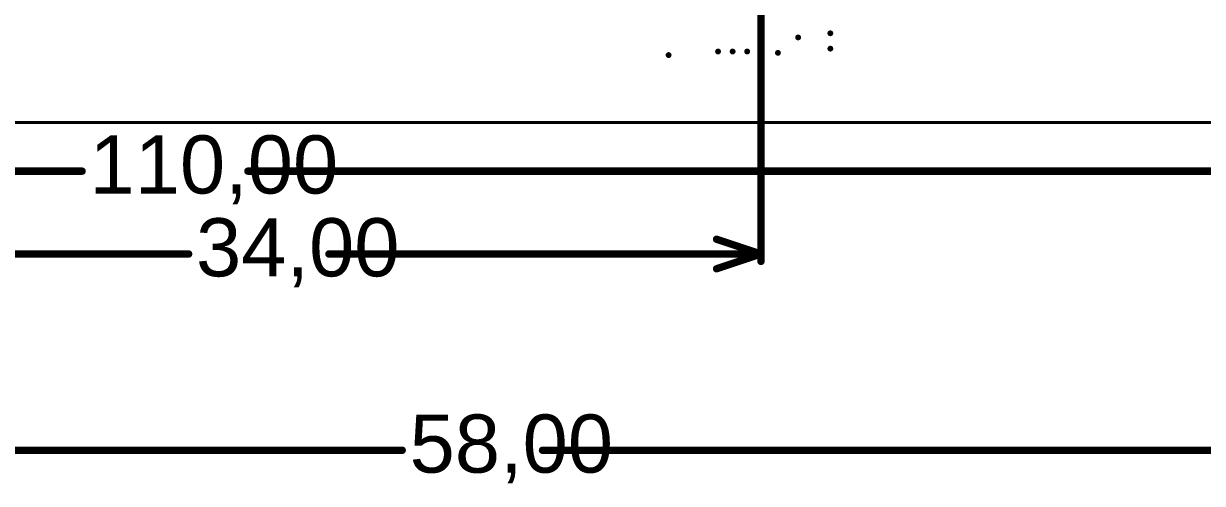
# Model space of a CAD drawing. Header units: inches. Extents: x -0.46 to 4.93, y -0.49 to 6.86.
# Drawn here: x 2.121 to 3.716, y -0.489 to 0.134 of the extents above; entities that cross this region are included whole.
import ezdxf

# ---------------------------------------------------------------- set-up
doc = ezdxf.new("R2010")
doc.units = ezdxf.units.IN
doc.header["$MEASUREMENT"] = 0
for name, color, linetype in [('Board', 6, 'Continuous'), ('Dimensions', 56, 'Continuous'), ('Via Holes', 16, 'Continuous')]:
    doc.layers.add(name, color=color, linetype=linetype)
doc.styles.add('Arial', font='', dxfattribs={"height": 0.2})
doc.styles.get('Arial').set_extended_font_data('Arial')

msp = doc.modelspace()

# ---------------------------------------------------------------- hatches: boundary and pattern name
at = {"layer": 'Via Holes'}
h = msp.add_hatch(color=7, dxfattribs=at)
edge = h.paths.add_edge_path()
edge.add_arc((3.1693, 0.1152), 0.004, 0, 360)
h = msp.add_hatch(color=7, dxfattribs=at)
edge = h.paths.add_edge_path()
edge.add_arc((3.2129, 0.1208), 0.004, 0, 360)
h = msp.add_hatch(color=7, dxfattribs=at)
edge = h.paths.add_edge_path()
edge.add_arc((3.061, 0.0961), 0.004, 0, 360)
h = msp.add_hatch(color=7, dxfattribs=at)
edge = h.paths.add_edge_path()
edge.add_arc((3.0807, 0.0961), 0.004, 0, 360)
h = msp.add_hatch(color=7, dxfattribs=at)
edge = h.paths.add_edge_path()
edge.add_arc((3.1004, 0.0961), 0.004, 0, 360)
h = msp.add_hatch(color=7, dxfattribs=at)
edge = h.paths.add_edge_path()
edge.add_arc((3.142, 0.0943), 0.004, 0, 360)
h = msp.add_hatch(color=7, dxfattribs=at)
edge = h.paths.add_edge_path()
edge.add_arc((3.2129, 0.1), 0.004, 0, 360)
h = msp.add_hatch(color=7, dxfattribs=at)
edge = h.paths.add_edge_path()
edge.add_arc((2.9941, 0.0913), 0.004, 0, 360)

# ---------------------------------------------------------------- linework, layer by layer
at = {"layer": 'Board'}
msp.add_lwpolyline([(0, 0, 0.00394, 0.00394, 0), (4.6457, 0, 0.00394, 0.00394, 0)], format="xyseb", dxfattribs=at)
at = {"layer": 'Dimensions'}
for points in [[(3.119, -0.1881, 0.01, 0.01, 0), (3.119, 1.5168, 0.01, 0.01, 0)], [(0.1575, -0.0659, 0.01, 0.01, 0), (2.2007, -0.0659, 0.01, 0.01, 0)], [(2.425, -0.0659, 0.01, 0.01, 0), (4.4882, -0.0659, 0.01, 0.01, 0)], [(3.059, -0.1581, 0.01, 0.01, 0), (3.119, -0.1781, 0.01, 0.01, 0)], [(1.7804, -0.1781, 0.01, 0.01, 0), (2.3448, -0.1781, 0.01, 0.01, 0)], [(2.5346, -0.1781, 0.01, 0.01, 0), (3.119, -0.1781, 0.01, 0.01, 0)], [(3.059, -0.1981, 0.01, 0.01, 0), (3.119, -0.1781, 0.01, 0.01, 0)], [(1.5969, -0.4439, 0.01, 0.01, 0), (2.6337, -0.4439, 0.01, 0.01, 0)], [(2.8235, -0.4439, 0.01, 0.01, 0), (3.8803, -0.4439, 0.01, 0.01, 0)]]:
    msp.add_lwpolyline(points, format="xyseb", dxfattribs=at)
for points in [[(2.1982, -0.0659, 0.005, 0.005, 1), (2.2032, -0.0659, 0.005, 0.005, 1)], [(2.4225, -0.0659, 0.005, 0.005, 1), (2.4275, -0.0659, 0.005, 0.005, 1)], [(3.0565, -0.1581, 0.005, 0.005, 1), (3.0615, -0.1581, 0.005, 0.005, 1)], [(2.3423, -0.1781, 0.005, 0.005, 1), (2.3473, -0.1781, 0.005, 0.005, 1)], [(2.5321, -0.1781, 0.005, 0.005, 1), (2.5371, -0.1781, 0.005, 0.005, 1)], [(3.1165, -0.1781, 0.005, 0.005, 1), (3.1215, -0.1781, 0.005, 0.005, 1)], [(3.1165, -0.1781, 0.005, 0.005, 1), (3.1215, -0.1781, 0.005, 0.005, 1)], [(3.1165, -0.1781, 0.005, 0.005, 1), (3.1215, -0.1781, 0.005, 0.005, 1)], [(3.1165, -0.1881, 0.005, 0.005, 1), (3.1215, -0.1881, 0.005, 0.005, 1)], [(3.0565, -0.1981, 0.005, 0.005, 1), (3.0615, -0.1981, 0.005, 0.005, 1)], [(2.6312, -0.4439, 0.005, 0.005, 1), (2.6362, -0.4439, 0.005, 0.005, 1)], [(2.821, -0.4439, 0.005, 0.005, 1), (2.826, -0.4439, 0.005, 0.005, 1)]]:
    msp.add_lwpolyline(points, format="xyseb", close=True, dxfattribs=at)

# ---------------------------------------------------------------- texts
at = {"layer": 'Dimensions', "style": 'Arial'}
for s, p in [('110,00', (2.2107, -0.0962)), ('34,00', (2.3548, -0.2084)), ('58,00', (2.6437, -0.4742))]:
    msp.add_text(s, height=0.07874, dxfattribs=at).set_placement(p)

doc.saveas('drawing.dxf')
